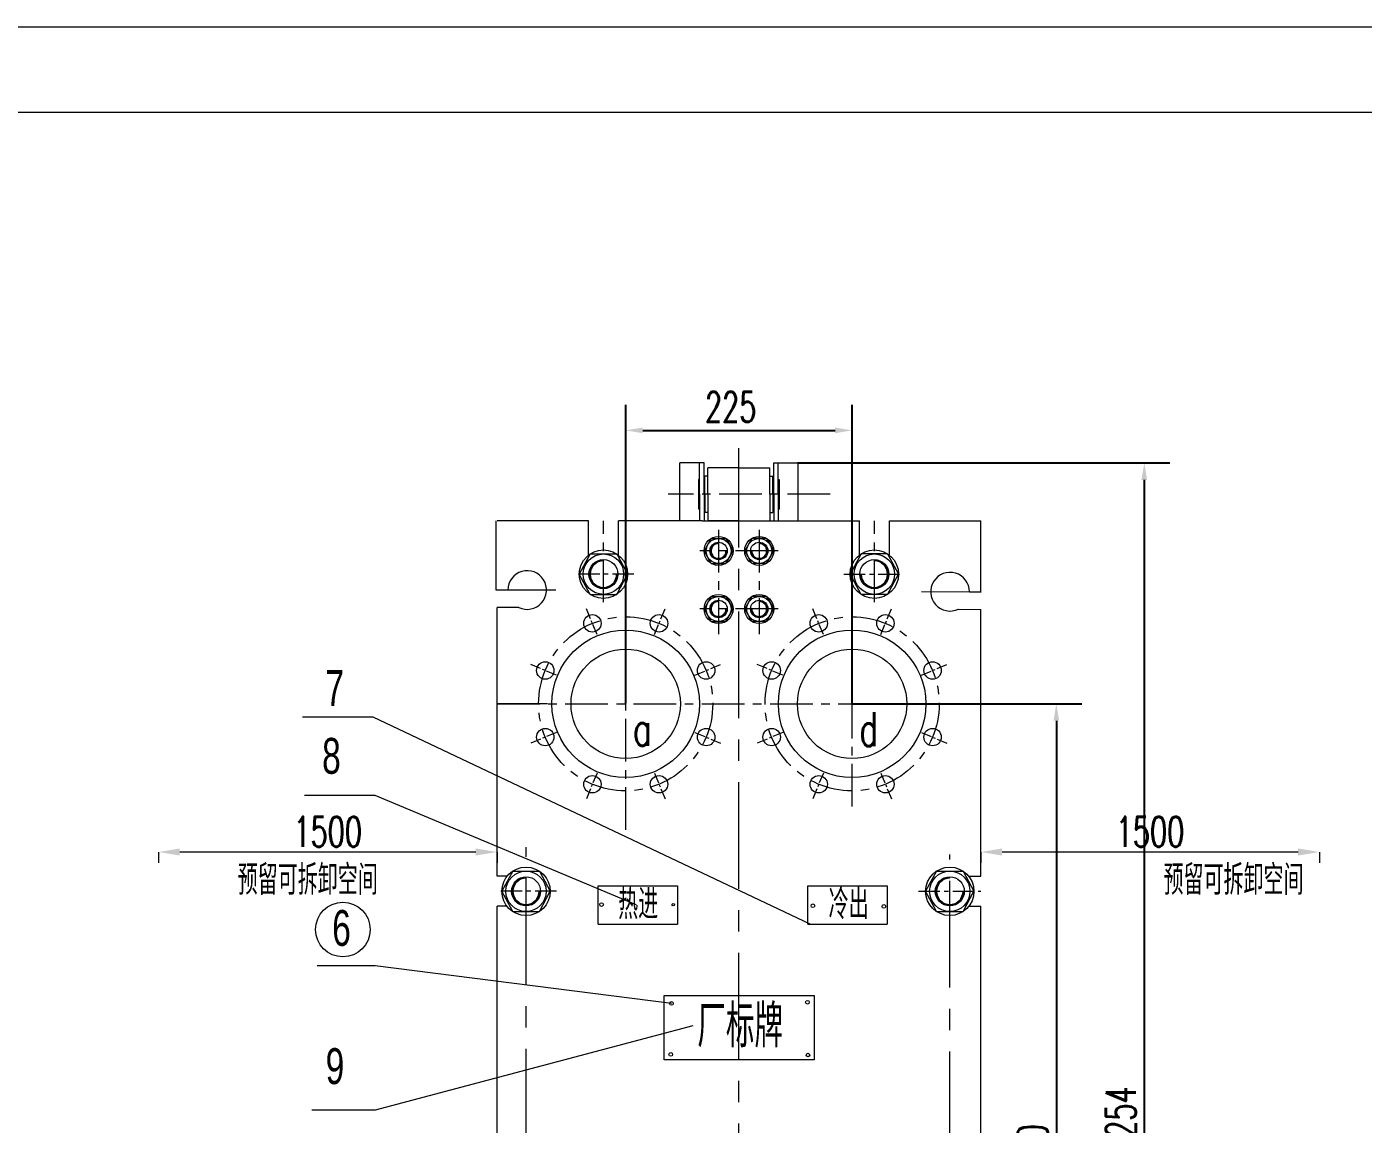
# Model space of a CAD drawing. Header units: millimetres. Extents: x 3251 to 3845, y 1091 to 1511.
# Drawn here: x 3474.1 to 3630.7, y 1382.2 to 1510.8 of the extents above; entities that cross this region are included whole.
import ezdxf

# ---------------------------------------------------------------- set-up
doc = ezdxf.new("R2010")
doc.units = ezdxf.units.MM
doc.linetypes.add('CENTERX2', pattern=[4, 2.5, -0.5, 0.5, -0.5])
doc.layers.get('DEFPOINTS').update_dxf_attribs({"lineweight": 18})
for name, color, linetype, lineweight, true_color in [('1', 1, 'Continuous', 18, 0xff0000), ('2', 2, 'Continuous', 18, 0xffff00), ('3', 3, 'CENTERX2', 18, 0x00ff00)]:
    doc.layers.add(name, color=color, linetype=linetype, lineweight=lineweight, true_color=true_color)
doc.styles.add('HZ', font='txt.shx', dxfattribs={"width": 0.67, "bigfont": 'hztxt.shx'})
doc.styles.get("Standard").update_dxf_attribs({"font": 'arial.ttf'})
doc.dimstyles.new('ISO-25', dxfattribs={"dimtxt": 2.5, "dimasz": 2.5, "dimexe": 1.25, "dimexo": 0.625, "dimtad": 1, "dimtxsty": 'Standard', "dimcen": 2.5, "dimadec": 0, "dimazin": 0, "dimtfac": 1, "dimtmove": 0, "dimatfit": 3, "dimfxl": 0, "dimarcsym": 0})
doc.dimstyles.new('STANDARD$0', dxfattribs={"dimtxt": 3.5, "dimasz": 2.5, "dimexe": 1.25, "dimexo": 0.625, "dimtad": 1, "dimdec": 4, "dimdsep": 46, "dimtxsty": 'HZ', "dimcen": 2.5, "dimdle": 5, "dimadec": 0, "dimazin": 0, "dimtfac": 1, "dimtmove": 0, "dimatfit": 3, "dimfxl": 0, "dimtolj": 1, "dimlwd": -1, "dimlwe": -1, "dimarcsym": 0})

# ---------------------------------------------------------------- blocks, each defined once
blk = doc.blocks.new('*D47')
at = {"layer": '2', "color": 0, "transparency": 16777216}
for p, q in [((3585.9, 1414.07), (3585.9, 1412.84)), ((3623.09, 1414.09), (3588.4, 1414.09)), ((3625.59, 1414.07), (3625.59, 1412.84))]:
    blk.add_line(p, q, dxfattribs=at)
for points in [[(3588.4, 1414.51), (3588.4, 1413.68), (3585.9, 1414.09)], [(3623.09, 1414.51), (3623.09, 1413.68), (3625.59, 1414.09)]]:
    blk.add_solid(points, dxfattribs=at)
at = {"layer": 'DEFPOINTS', "color": 0, "transparency": 16777216}
for p in [(3585.9, 1414.69), (3625.59, 1414.69), (3585.9, 1414.09)]:
    blk.add_point(p, dxfattribs=at)
at = {"layer": '2', "color": 0, "transparency": 16777216, "insert": (3605.74, 1416.47), "char_height": 3.5, "attachment_point": 5, "style": 'HZ'}
blk.add_mtext('\\A1;1500', dxfattribs=at)
blk = doc.blocks.new('*D48')
at = {"layer": '2', "color": 0, "transparency": 16777216}
for p, q in [((3489.51, 1414.07), (3489.51, 1412.84)), ((3526.7, 1414.09), (3492.01, 1414.09)), ((3529.2, 1414.07), (3529.2, 1412.84))]:
    blk.add_line(p, q, dxfattribs=at)
for points in [[(3492.01, 1414.51), (3492.01, 1413.68), (3489.51, 1414.09)], [(3526.7, 1414.51), (3526.7, 1413.68), (3529.2, 1414.09)]]:
    blk.add_solid(points, dxfattribs=at)
at = {"layer": 'DEFPOINTS', "color": 0, "transparency": 16777216}
for p in [(3489.51, 1414.69), (3529.2, 1414.69), (3489.51, 1414.09)]:
    blk.add_point(p, dxfattribs=at)
at = {"layer": '2', "color": 0, "transparency": 16777216, "insert": (3509.36, 1416.47), "char_height": 3.5, "attachment_point": 5, "style": 'HZ'}
blk.add_mtext('\\A1;1500', dxfattribs=at)
blk = doc.blocks.new('*D51')
at = {"layer": '2', "color": 0, "lineweight": -2, "ltscale": 0.5, "transparency": 16777216}
for p, q in [((3570.88, 1431.47), (3597.76, 1431.47)), ((3594.76, 1429.47), (3594.76, 1333.45)), ((3570.88, 1331.45), (3597.76, 1331.45))]:
    blk.add_line(p, q, dxfattribs=at)
at = {"layer": '2', "color": 0, "ltscale": 0.5, "transparency": 16777216}
for points in [[(3594.42, 1429.47), (3595.09, 1429.47), (3594.76, 1431.47)], [(3594.42, 1333.45), (3595.09, 1333.45), (3594.76, 1331.45)]]:
    blk.add_solid(points, dxfattribs=at)
at = {"layer": 'DEFPOINTS', "color": 0, "ltscale": 0.5, "transparency": 16777216}
for p in [(3570.82, 1431.47), (3570.82, 1331.45), (3594.76, 1331.45)]:
    blk.add_point(p, dxfattribs=at)
at = {"layer": '2', "color": 0, "ltscale": 0.5, "transparency": 16777216, "insert": (3592.01, 1379.19), "char_height": 3.5, "attachment_point": 5, "rotation": 90, "style": 'HZ'}
blk.add_mtext('\\A1;840', dxfattribs=at)
blk = doc.blocks.new('*D52')
at = {"layer": '2', "color": 0, "lineweight": -2, "ltscale": 0.5, "transparency": 16777216}
for p, q in [((3564.42, 1459.7), (3608.07, 1459.7)), ((3605.07, 1457.7), (3605.07, 1310.65)), ((3585.96, 1308.65), (3608.07, 1308.65))]:
    blk.add_line(p, q, dxfattribs=at)
at = {"layer": '2', "color": 0, "ltscale": 0.5, "transparency": 16777216}
for points in [[(3604.73, 1457.7), (3605.4, 1457.7), (3605.07, 1459.7)], [(3604.73, 1310.65), (3605.4, 1310.65), (3605.07, 1308.65)]]:
    blk.add_solid(points, dxfattribs=at)
at = {"layer": 'DEFPOINTS', "color": 0, "ltscale": 0.5, "transparency": 16777216}
for p in [(3564.36, 1459.7), (3585.9, 1308.65), (3605.07, 1308.65)]:
    blk.add_point(p, dxfattribs=at)
at = {"layer": '2', "color": 0, "ltscale": 0.5, "transparency": 16777216, "insert": (3602.32, 1382.61), "char_height": 3.5, "attachment_point": 5, "rotation": 90, "style": 'HZ'}
blk.add_mtext('\\A1;1254', dxfattribs=at)
blk = doc.blocks.new('*D49')
at = {"layer": '2', "color": 0, "lineweight": -2, "ltscale": 0.5, "transparency": 16777216}
for p, q in [((3544.28, 1431.53), (3544.28, 1466.51)), ((3570.82, 1431.53), (3570.82, 1466.51)), ((3546.28, 1463.51), (3568.82, 1463.51))]:
    blk.add_line(p, q, dxfattribs=at)
at = {"layer": '2', "color": 0, "ltscale": 0.5, "transparency": 16777216}
for points in [[(3546.28, 1463.84), (3546.28, 1463.18), (3544.28, 1463.51)], [(3568.82, 1463.84), (3568.82, 1463.18), (3570.82, 1463.51)]]:
    blk.add_solid(points, dxfattribs=at)
at = {"layer": 'DEFPOINTS', "color": 0, "ltscale": 0.5, "transparency": 16777216}
for p in [(3570.82, 1463.51), (3544.28, 1431.47), (3570.82, 1431.47)]:
    blk.add_point(p, dxfattribs=at)
at = {"layer": '2', "color": 0, "ltscale": 0.5, "transparency": 16777216, "insert": (3556.59, 1466.26), "char_height": 3.5, "attachment_point": 5, "style": 'HZ'}
blk.add_mtext('\\A1;225', dxfattribs=at)

msp = doc.modelspace()

# ---------------------------------------------------------------- linework, layer by layer
at = {"color": 2, "linetype": 'Continuous', "ltscale": 200}
for centre, start, end in [((3555.16979, 1449.38286), 90, 0), ((3559.93259, 1449.38286), 180, 90), ((3555.16979, 1442.57886), 90, 0), ((3559.93259, 1442.57886), 180, 90)]:
    msp.add_arc(centre, 0.9072, start, end, dxfattribs=at)
at = {"color": 2, "linetype": 'Continuous', "ltscale": 0.25}
for centre, start, end in [((3541.67519, 1446.66126), 90, 0), ((3573.42719, 1446.66126), 180, 90), ((3532.60319, 1409.48664), 90, 0), ((3582.27239, 1409.48664), 90, 0)]:
    msp.add_arc(centre, 1.5876, start, end, dxfattribs=at)
at = {"layer": '1'}
msp.add_line((3260.94153, 1500.8201), (3819.94153, 1500.8201), dxfattribs=at)
at = {"layer": '1', "ltscale": 200}
for p, q in [((3550.62161, 1452.89826), (3550.62161, 1459.70226)), ((3552.94295, 1456.01676), (3552.94295, 1459.70226)), ((3553.46879, 1456.01676), (3553.46879, 1459.70226)), ((3557.55119, 1459.13526), (3553.92239, 1459.13526)), ((3553.92239, 1456.01676), (3553.92239, 1459.13526)), ((3557.55119, 1459.13526), (3561.17999, 1459.13526)), ((3561.17999, 1456.01676), (3561.17999, 1459.13526)), ((3561.63359, 1456.01676), (3561.63359, 1459.70226)), ((3562.15943, 1456.01676), (3562.15943, 1459.70226)), ((3564.48077, 1452.89826), (3564.48077, 1459.70226)), ((3552.82183, 1457.74086), (3552.82183, 1454.29266)), ((3552.94295, 1457.74086), (3552.82183, 1457.74086)), ((3553.56665, 1457.74086), (3553.46879, 1457.74086)), ((3553.56665, 1456.01676), (3553.56665, 1458.14154)), ((3553.92239, 1458.14154), (3553.56665, 1458.14154)), ((3561.17999, 1458.14154), (3561.53573, 1458.14154)), ((3561.53573, 1456.01676), (3561.53573, 1458.14154)), ((3561.53573, 1457.74086), (3561.63359, 1457.74086)), ((3562.15943, 1457.74086), (3562.28055, 1457.74086)), ((3562.28055, 1457.74086), (3562.28055, 1454.29266)), ((3552.94295, 1456.01676), (3552.94295, 1452.89826)), ((3553.46879, 1456.01676), (3553.46879, 1452.89826)), ((3553.56665, 1456.01676), (3553.56665, 1453.89198)), ((3553.92239, 1456.01676), (3553.92239, 1452.89826)), ((3561.17999, 1456.01676), (3561.17999, 1452.89826)), ((3561.53573, 1456.01676), (3561.53573, 1453.89198)), ((3561.63359, 1456.01676), (3561.63359, 1452.89826)), ((3562.15943, 1456.01676), (3562.15943, 1452.89826)), ((3552.94295, 1454.29266), (3552.82183, 1454.29266)), ((3553.56665, 1454.29266), (3553.46879, 1454.29266)), ((3553.92239, 1453.89198), (3553.56665, 1453.89198)), ((3561.17999, 1453.89198), (3561.53573, 1453.89198)), ((3561.53573, 1454.29266), (3561.63359, 1454.29266)), ((3562.15943, 1454.29266), (3562.28055, 1454.29266)), ((3539.91749, 1448.8856), (3539.91749, 1452.89826)), ((3543.43289, 1448.8856), (3543.43289, 1452.89826)), ((3557.55119, 1452.89826), (3553.92239, 1452.89826)), ((3557.55119, 1452.89826), (3561.17999, 1452.89826)), ((3557.55119, 1452.89826), (3561.17999, 1452.89826)), ((3571.66949, 1448.8856), (3571.66949, 1452.89826)), ((3575.18489, 1448.8856), (3575.18489, 1452.89826)), ((3585.90119, 1448.81586), (3585.90119, 1452.89826)), ((3585.90119, 1444.5775), (3585.90119, 1449.33965)), ((3529.20119, 1442.12526), (3529.20119, 1442.76072)), ((3529.20119, 1442.12526), (3529.20119, 1442.76072)), ((3529.20119, 1442.12526), (3529.20119, 1442.76072)), ((3529.20119, 1431.46566), (3529.20119, 1442.76072)), ((3585.90119, 1433.22336), (3585.90119, 1442.53539)), ((3529.20119, 1433.22336), (3529.20119, 1439.85726)), ((3585.90119, 1411.24434), (3585.90119, 1433.30425)), ((3529.20119, 1411.24434), (3529.20119, 1431.46566)), ((3529.20119, 1411.24434), (3529.20119, 1429.70796)), ((3530.37884, 1411.24434), (3529.20119, 1411.24434)), ((3584.49673, 1411.24434), (3585.90119, 1411.24434)), ((3529.20119, 1403.05896), (3529.20119, 1407.72894)), ((3529.20119, 1403.05896), (3529.20119, 1407.72894)), ((3529.20119, 1406.02794), (3529.20119, 1407.72894)), ((3530.37884, 1407.72894), (3529.20119, 1407.72894)), ((3529.20119, 1406.02794), (3529.20119, 1407.72894)), ((3584.49673, 1407.72894), (3585.90119, 1407.72894)), ((3585.90119, 1403.05896), (3585.90119, 1407.72894)), ((3585.90119, 1406.02794), (3585.90119, 1407.72894)), ((3585.90119, 1406.02794), (3585.90119, 1407.72894)), ((3585.90119, 1406.02794), (3585.90119, 1407.72894)), ((3529.20119, 1377.57168), (3529.20119, 1405.03372)), ((3585.90119, 1377.57168), (3585.90119, 1404.26816)), ((3529.20119, 1383.12408), (3529.20119, 1399.54356)), ((3585.90119, 1383.12408), (3585.90119, 1399.54356)), ((3529.20119, 1383.12408), (3529.20119, 1394.32716))]:
    msp.add_line(p, q, dxfattribs=at)
at = {"layer": '1', "ltscale": 50}
for p, q in [((3553.46879, 1459.70226), (3550.62161, 1459.70226)), ((3561.63359, 1459.70226), (3564.48077, 1459.70226)), ((3539.91749, 1452.89826), (3529.20119, 1452.89826)), ((3553.24199, 1452.89826), (3543.43289, 1452.89826)), ((3551.20079, 1452.89826), (3545.75759, 1452.89826)), ((3553.24199, 1452.89826), (3571.66949, 1452.89826)), ((3553.29869, 1452.89826), (3561.80369, 1452.89826)), ((3563.90159, 1452.89826), (3569.34479, 1452.89826)), ((3575.18489, 1452.89826), (3585.90119, 1452.89826)), ((3530.46631, 1444.80276), (3529.24753, 1444.80276)), ((3584.57096, 1444.58806), (3585.78971, 1444.57838)), ((3531.74745, 1442.76072), (3529.20119, 1442.76072)), ((3583.27365, 1442.55625), (3585.90119, 1442.53539))]:
    msp.add_line(p, q, dxfattribs=at)
at = {"layer": '1', "ltscale": 0.25}
for p, q in [((3529.10551, 1444.80276), (3529.10551, 1452.89826)), ((3554.30357, 1450.84678), (3553.46879, 1449.38286)), ((3554.30357, 1450.84678), (3556.036, 1450.84678)), ((3556.036, 1450.84678), (3556.87079, 1449.38286)), ((3559.06637, 1450.84678), (3558.23159, 1449.38286)), ((3560.7988, 1450.84678), (3559.06637, 1450.84678)), ((3560.7988, 1450.84678), (3561.63359, 1449.38286)), ((3554.30357, 1447.91893), (3553.46879, 1449.38286)), ((3556.036, 1447.91893), (3556.87079, 1449.38286)), ((3559.06637, 1447.91893), (3558.23159, 1449.38286)), ((3560.7988, 1447.91893), (3561.63359, 1449.38286)), ((3540.11409, 1449.02773), (3538.84019, 1446.66126)), ((3540.11409, 1449.02773), (3543.23629, 1449.02773)), ((3543.23629, 1449.02773), (3544.51019, 1446.66126)), ((3554.30357, 1447.91893), (3556.036, 1447.91893)), ((3560.7988, 1447.91893), (3559.06637, 1447.91893)), ((3571.86609, 1449.02773), (3570.59219, 1446.66126)), ((3574.98829, 1449.02773), (3571.86609, 1449.02773)), ((3574.98829, 1449.02773), (3576.26219, 1446.66126)), ((3540.11409, 1444.29478), (3538.84019, 1446.66126)), ((3543.23629, 1444.29478), (3544.51019, 1446.66126)), ((3571.86609, 1444.29478), (3570.59219, 1446.66126)), ((3574.98829, 1444.29478), (3576.26219, 1446.66126)), ((3584.57096, 1444.58806), (3585.90119, 1444.5775)), ((3540.11409, 1444.29478), (3543.23629, 1444.29478)), ((3554.30357, 1444.04278), (3553.46879, 1442.57886)), ((3554.30357, 1444.04278), (3556.036, 1444.04278)), ((3556.036, 1444.04278), (3556.87079, 1442.57886)), ((3559.06637, 1444.04278), (3558.23159, 1442.57886)), ((3560.7988, 1444.04278), (3559.06637, 1444.04278)), ((3560.7988, 1444.04278), (3561.63359, 1442.57886)), ((3574.98829, 1444.29478), (3571.86609, 1444.29478)), ((3554.30357, 1441.11493), (3553.46879, 1442.57886)), ((3556.036, 1441.11493), (3556.87079, 1442.57886)), ((3559.06637, 1441.11493), (3558.23159, 1442.57886)), ((3560.7988, 1441.11493), (3561.63359, 1442.57886)), ((3554.30357, 1441.11493), (3556.036, 1441.11493)), ((3560.7988, 1441.11493), (3559.06637, 1441.11493)), ((3531.04209, 1411.85311), (3529.76819, 1409.48664)), ((3531.04209, 1411.85311), (3534.16429, 1411.85311)), ((3534.16429, 1411.85311), (3535.43819, 1409.48664)), ((3580.71129, 1411.85311), (3579.43739, 1409.48664)), ((3580.71129, 1411.85311), (3583.83349, 1411.85311)), ((3583.83349, 1411.85311), (3585.10739, 1409.48664)), ((3541.04544, 1410.11394), (3550.35978, 1410.11394)), ((3541.04544, 1405.64724), (3541.04544, 1410.11394)), ((3550.35978, 1410.11394), (3550.35978, 1405.64724)), ((3565.63224, 1410.11394), (3574.94658, 1410.11394)), ((3565.63224, 1405.64724), (3565.63224, 1410.11394)), ((3574.94658, 1410.11394), (3574.94658, 1405.64724)), ((3531.04209, 1407.12016), (3529.76819, 1409.48664)), ((3534.16429, 1407.12016), (3535.43819, 1409.48664)), ((3580.71129, 1407.12016), (3579.43739, 1409.48664)), ((3583.83349, 1407.12016), (3585.10739, 1409.48664)), ((3531.04209, 1407.12016), (3534.16429, 1407.12016)), ((3580.71129, 1407.12016), (3583.83349, 1407.12016)), ((3541.04544, 1405.64724), (3550.35978, 1405.64724)), ((3565.63224, 1405.64724), (3574.94658, 1405.64724)), ((3548.80452, 1397.27328), (3566.37984, 1397.27328)), ((3548.80452, 1389.71874), (3548.80452, 1397.27328)), ((3566.37984, 1397.27328), (3566.37984, 1389.71874)), ((3566.37984, 1389.71874), (3548.80452, 1389.71874))]:
    msp.add_line(p, q, dxfattribs=at)
at = {"layer": '1', "lineweight": 0}
msp.add_line((3570.81899, 1445.09159), (3570.81899, 1443.46013), dxfattribs=at)
at = {"layer": '1', "ltscale": 0.25}
for centre, radius in [((3555.16979, 1449.38286), 1.701), ((3555.16979, 1449.38286), 1.46392), ((3559.93259, 1449.38286), 1.701), ((3559.93259, 1449.38286), 1.46392), ((3541.67519, 1446.66126), 2.835), ((3573.42719, 1446.66126), 2.835), ((3541.67519, 1446.66126), 2.36647), ((3541.67519, 1446.66126), 1.701), ((3573.42719, 1446.66126), 2.36647), ((3573.42719, 1446.66126), 1.701), ((3555.16979, 1442.57886), 1.701), ((3555.16979, 1442.57886), 1.46392), ((3559.93259, 1442.57886), 1.701), ((3559.93259, 1442.57886), 1.46392), ((3540.37772, 1440.89477), 1.0206), ((3548.18905, 1440.89477), 1.0206), ((3566.91332, 1440.89477), 1.0206), ((3574.72465, 1440.89477), 1.0206), ((3544.28339, 1431.46566), 8.6436), ((3570.81899, 1431.46566), 8.6436), ((3534.85427, 1435.37132), 1.0206), ((3553.7125, 1435.37132), 1.0206), ((3561.38987, 1435.37132), 1.0206), ((3580.2481, 1435.37132), 1.0206), ((3534.85427, 1427.55999), 1.0206), ((3553.7125, 1427.55999), 1.0206), ((3561.38987, 1427.55999), 1.0206), ((3580.2481, 1427.55999), 1.0206), ((3540.37772, 1422.03654), 1.0206), ((3548.18905, 1422.03654), 1.0206), ((3566.91332, 1422.03654), 1.0206), ((3574.72465, 1422.03654), 1.0206), ((3532.60319, 1409.48664), 2.835), ((3532.60319, 1409.48664), 2.36647), ((3582.27239, 1409.48664), 2.835), ((3582.27239, 1409.48664), 2.36647), ((3532.60319, 1409.48664), 1.701), ((3582.27239, 1409.48664), 1.701), ((3541.45452, 1407.93246), 0.21336), ((3549.852, 1407.93246), 0.14238), ((3566.22066, 1407.7905), 0.21336), ((3574.54716, 1407.71952), 0.21294), ((3549.63864, 1396.34298), 0.21336), ((3565.58016, 1396.48536), 0.21336), ((3549.56766, 1390.37058), 0.21336), ((3565.65114, 1390.2996), 0.21336)]:
    msp.add_circle(centre, radius, dxfattribs=at)
at = {"layer": '1', "ltscale": 200}
for centre in [(3555.16979, 1449.38286), (3559.93259, 1449.38286), (3555.16979, 1442.57886), (3559.93259, 1442.57886)]:
    msp.add_circle(centre, 1.0206, dxfattribs=at)
at = {"layer": '1', "lineweight": 0}
for centre in [(3544.28339, 1431.46566), (3570.81899, 1431.46566)]:
    msp.add_circle(centre, 6.41036, dxfattribs=at)
at = {"layer": '1', "ltscale": 200}
for centre, start, end in [((3532.73431, 1444.80276), 244.2067936, 180), ((3582.30303, 1444.60606), 359.545274, 295.3384804)]:
    msp.add_arc(centre, 2.268, start, end, dxfattribs=at)
at = {"layer": '2'}
msp.add_line((3250.94153, 1510.8201), (3844.94153, 1510.8201), dxfattribs=at)
at = {"layer": '2', "ltscale": 0.5}
for p, q in [((3514.6812, 1429.91526), (3506.4093, 1429.91526)), ((3565.91938, 1405.64724), (3514.6812, 1429.91526)), ((3514.9038, 1420.7244), (3506.6319, 1420.7244)), ((3545.51004, 1407.91482), (3514.9038, 1420.7244)), ((3514.9038, 1400.7429), (3508.1355, 1400.7429)), ((3549.63864, 1396.34298), (3514.9038, 1400.7429)), ((3552.1473, 1393.70496), (3514.9038, 1383.82278)), ((3514.9038, 1383.82278), (3507.48618, 1383.82278))]:
    msp.add_line(p, q, dxfattribs=at)
msp.add_circle((3511.13304, 1405.00716), 3.20334, dxfattribs=at)
at = {"layer": '3', "ltscale": 5}
for p, q in [((3557.55119, 1309.78896), (3557.55119, 1461.44281)), ((3532.60319, 1338.52998), (3532.60319, 1414.64574)), ((3582.27239, 1338.21498), (3582.27239, 1413.80784))]:
    msp.add_line(p, q, dxfattribs=at)
at = {"layer": '3', "ltscale": 2}
for p, q in [((3568.23548, 1456.01676), (3549.2747, 1456.01676)), ((3541.67519, 1443.37387), (3541.67519, 1452.89826)), ((3573.42719, 1443.37387), (3573.42719, 1452.89826)), ((3555.16979, 1451.8416), (3555.16979, 1439.62908)), ((3559.93259, 1451.8416), (3559.93259, 1439.62908)), ((3562.14389, 1449.38286), (3552.95849, 1449.38286)), ((3544.28339, 1416.68561), (3544.28339, 1446.66126)), ((3570.81899, 1419.41112), (3570.81899, 1446.66126)), ((3562.14389, 1442.57886), (3552.95849, 1442.57886)), ((3529.20119, 1431.46566), (3585.2535, 1431.46566))]:
    msp.add_line(p, q, dxfattribs=at)
at = {"layer": '3'}
for p, q in [((3545.23702, 1446.66126), (3538.38114, 1446.66126)), ((3569.86535, 1446.66126), (3576.72123, 1446.66126)), ((3536.16502, 1409.48664), (3529.30914, 1409.48664)), ((3578.61215, 1409.48664), (3585.90119, 1409.48664))]:
    msp.add_line(p, q, dxfattribs=at)
at = {"layer": '3', "ltscale": 50}
for p, q in [((3536.10086, 1444.80276), (3529.10551, 1444.80276)), ((3578.93659, 1444.63277), (3585.93172, 1444.57726)), ((3535.10835, 1431.46566), (3529.19083, 1431.46566))]:
    msp.add_line(p, q, dxfattribs=at)
at = {"layer": '3', "ltscale": 0.5}
for p, q in [((3540.92017, 1439.58517), (3539.61829, 1442.72821)), ((3547.6466, 1439.58517), (3548.94849, 1442.72821)), ((3567.45577, 1439.58517), (3566.15389, 1442.72821)), ((3574.1822, 1439.58517), (3575.48409, 1442.72821)), ((3536.16387, 1434.82887), (3533.02083, 1436.13076)), ((3552.4029, 1434.82887), (3555.54594, 1436.13076)), ((3562.69947, 1434.82887), (3559.55643, 1436.13076)), ((3578.9385, 1434.82887), (3582.08154, 1436.13076)), ((3536.16387, 1428.10244), (3533.02083, 1426.80055)), ((3552.4029, 1428.10244), (3555.54594, 1426.80055)), ((3562.69947, 1428.10244), (3559.55643, 1426.80055)), ((3578.9385, 1428.10244), (3582.08154, 1426.80055)), ((3540.92017, 1423.34614), (3539.61829, 1420.2031)), ((3547.6466, 1423.34614), (3548.94849, 1420.2031)), ((3567.45577, 1423.34614), (3566.15389, 1420.2031)), ((3574.1822, 1423.34614), (3575.48409, 1420.2031))]:
    msp.add_line(p, q, dxfattribs=at)
at = {"layer": '3', "ltscale": 2}
for centre in [(3544.28339, 1431.46566), (3570.81899, 1431.46566)]:
    msp.add_circle(centre, 10.206, dxfattribs=at)

# ---------------------------------------------------------------- texts
at = {"layer": '2', "ltscale": 0.5, "char_height": 4.2, "width": 4.02, "attachment_point": 7}
for s, insert in [('\\T1;{\\W0.67;7}', (3509.08218, 1431.22062)), ('\\T1;{\\W0.67;8}', (3508.69998, 1423.20366)), ('\\T1;{\\W0.67;6}', (3509.88018, 1403.03568)), ('\\T1;{\\W0.67;9}', (3509.11326, 1386.84048))]:
    msp.add_mtext(s, dxfattribs=dict(at, insert=insert))
at = {"layer": '2', "attachment_point": 7, "style": 'HZ'}
for s, insert, char_height, width in [('\\T1;d', (3571.67696, 1426.49913), 4, 6.8914286), ('\\T1;a', (3545.14136, 1426.54288), 4, 6.7957143), ('\\T1;预留可拆卸空间', (3498.81066, 1409.07473), 3.5, 24.6225), ('\\T1;预留可拆卸空间', (3607.32306, 1409.07473), 3.5, 24.6225), ('\\T1;热进', (3543.40331, 1406.21532), 3.5, 7.093625), ('\\T1;冷出', (3568.06714, 1406.21532), 3.5, 7.035)]:
    msp.add_mtext(s, dxfattribs=dict(at, insert=insert, char_height=char_height, width=width))
at = {"layer": '2', "ltscale": 0.25, "insert": (3552.67405, 1391.17425), "char_height": 5, "width": 15.15875, "attachment_point": 7, "style": 'HZ'}
msp.add_mtext('\\T1;厂标牌', dxfattribs=at)

# ---------------------------------------------------------------- dimensions: what is measured, and where the dimension line sits
at = {"layer": '2', "ltscale": 0.5}
dim = msp.add_linear_dim(base=(3570.81899, 1463.51106), p1=(3544.28339, 1431.46566), p2=(3570.81899, 1431.46566), text='225', dimstyle='ISO-25', override={"dimtxt": 3.5, "dimasz": 2, "dimexe": 3, "dimexo": 0.0625, "dimgap": 1, "dimzin": 0, "dimtxsty": 'HZ', "dimsah": 1, "dimdle": 4, "dimtofl": 0, "dimatfit": 0, "dimtolj": 1, "dimtzin": 0}, dxfattribs=at)
dim.commit()
dim.dimension.update_dxf_attribs({"geometry": '*D49', "text_midpoint": (3556.58712, 1463.51106), "dimtype": 160})
for base, p1, p2, text, picture, middle in [((3605.06534, 1308.65346), (3564.35519, 1459.70226), (3585.90119, 1308.65346), '1254', '*D52', (3605.06534, 1382.60646)), ((3594.75588, 1331.44686), (3570.81899, 1431.46566), (3570.81899, 1331.44686), '840', '*D51', (3594.75588, 1379.18808))]:
    dim = msp.add_linear_dim(base=base, p1=p1, p2=p2, angle=90, text=text, dimstyle='ISO-25', override={"dimtxt": 3.5, "dimasz": 2, "dimexe": 3, "dimexo": 0.0625, "dimgap": 1, "dimzin": 0, "dimtxsty": 'HZ', "dimsah": 1, "dimdle": 4, "dimtofl": 0, "dimatfit": 0, "dimtolj": 1, "dimtzin": 0}, dxfattribs=at)
    dim.commit()
    dim.dimension.update_dxf_attribs({"geometry": picture, "text_midpoint": middle, "dimtype": 160})
at = {"layer": '2'}
for base, p1, p2, picture, middle in [((3489.51387, 1414.09275), (3529.20119, 1414.69289), (3489.51387, 1414.69289), '*D48', (3509.35753, 1416.46775)), ((3585.90119, 1414.09275), (3625.5885, 1414.69289), (3585.90119, 1414.69289), '*D47', (3605.74485, 1416.46775))]:
    dim = msp.add_linear_dim(base=base, p1=p1, p2=p2, angle=180, text='1500', dimstyle='STANDARD$0', override={"dimdec": 2, "dimsah": 1, "dimatfit": 0}, dxfattribs=at)
    dim.commit()
    dim.dimension.update_dxf_attribs({"geometry": picture, "text_midpoint": middle})

doc.saveas('drawing.dxf')
